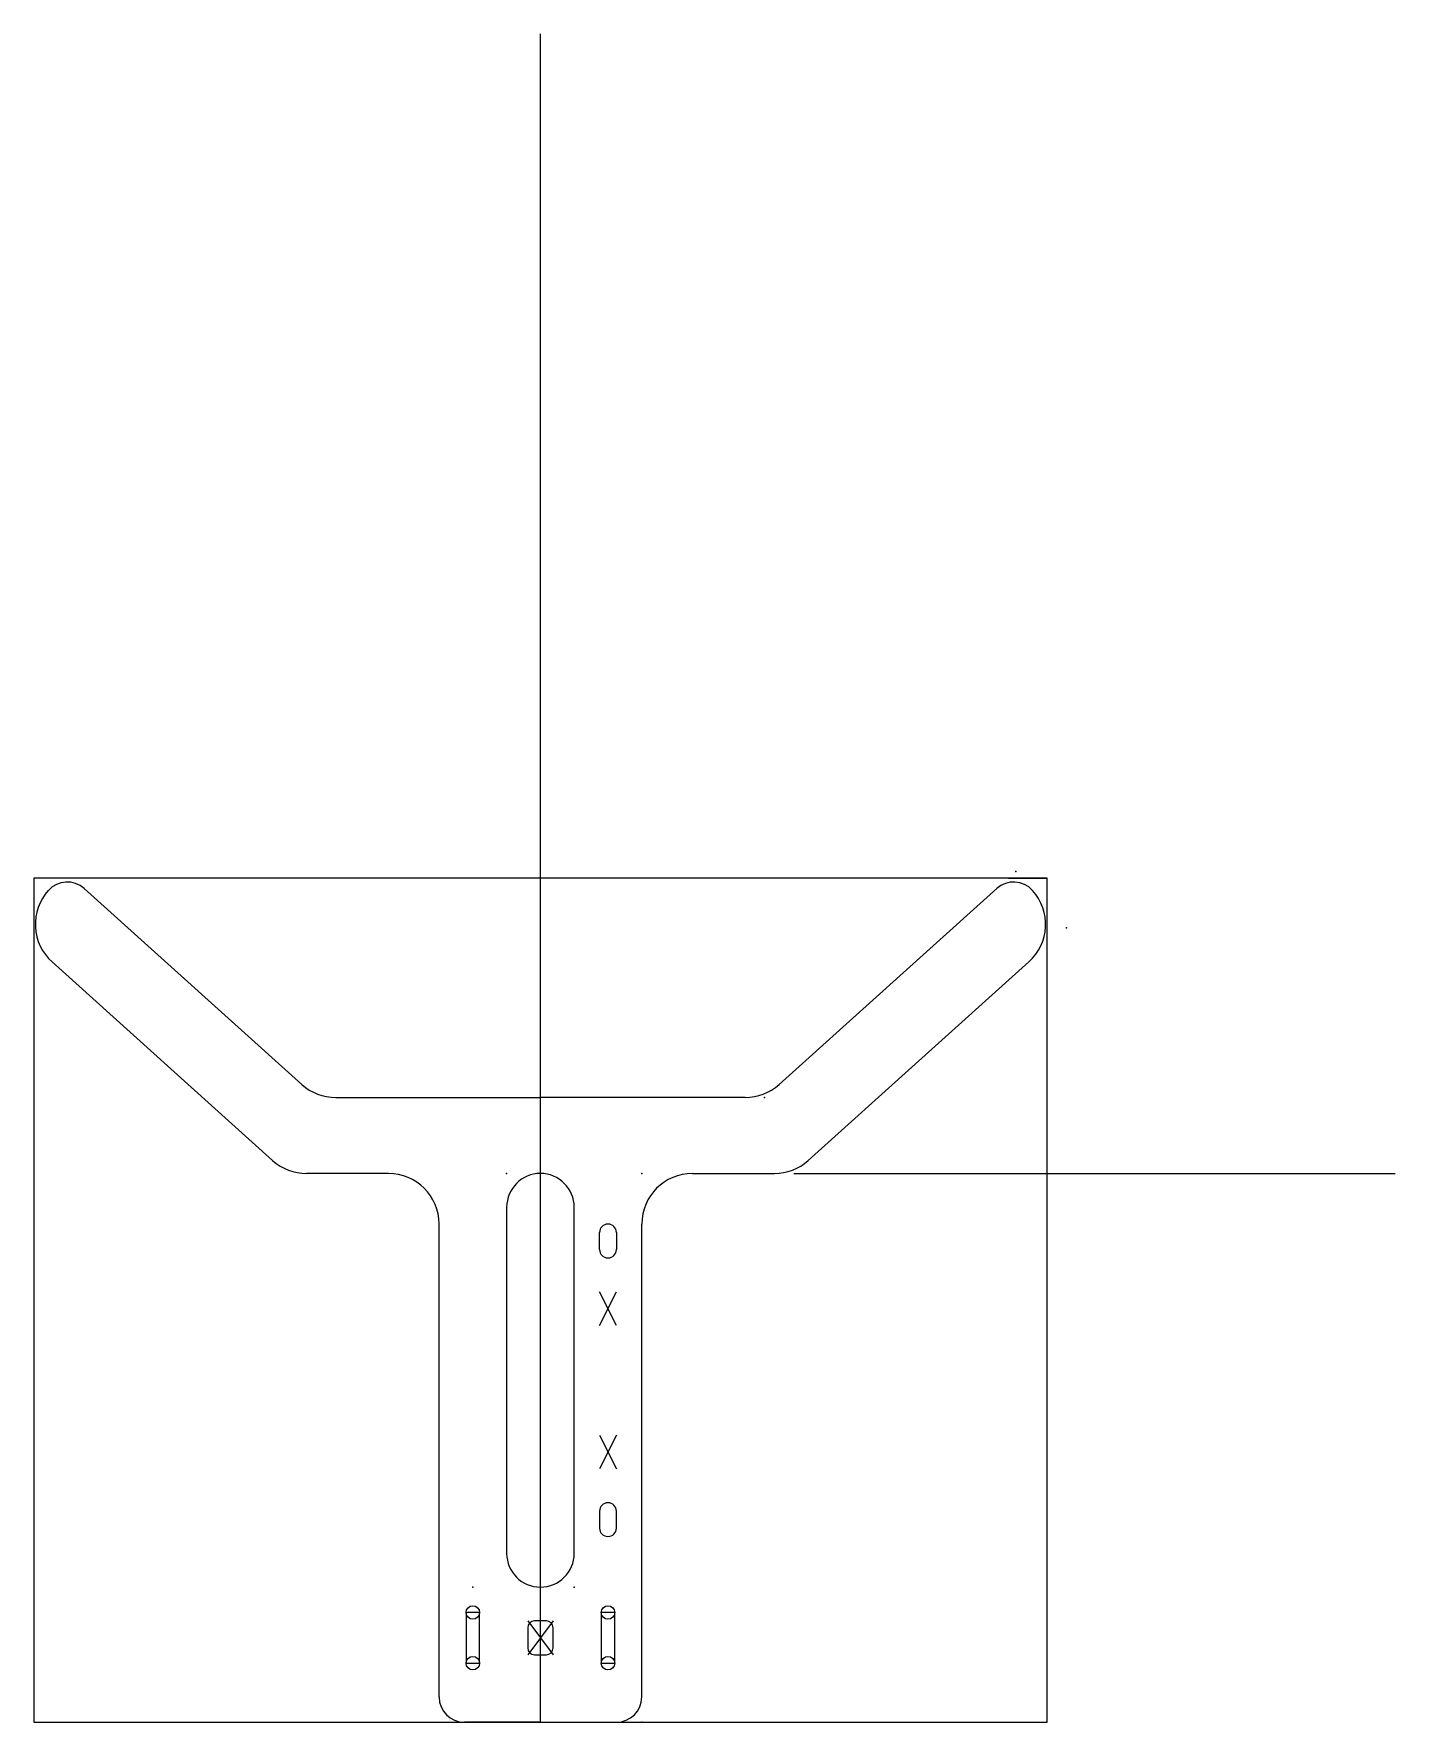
# Model space of a CAD drawing. Header units: centimetres. Extents: x -30 to 51, y 0 to 100.
import ezdxf

# ---------------------------------------------------------------- set-up
doc = ezdxf.new("R2010")
doc.units = ezdxf.units.CM
doc.header["$MEASUREMENT"] = 0
doc.layers.add('Aileron v1_Sketch1', color=7, linetype='Continuous')

msp = doc.modelspace()

# ---------------------------------------------------------------- linework, layer by layer
at = {"layer": 'Aileron v1_Sketch1'}
for p, q in [((0, 0), (0, 100)), ((30, 50), (-30, 50)), ((-30, 50), (-30, 0)), ((27.71, 50), (30, 50)), ((30, 0), (30, 50)), ((-29.14, 49.27), (-29.14, 49.27)), ((-27.02, 49.38), (-14.13, 37.77)), ((27.02, 49.38), (14.13, 37.77)), ((29.14, 49.27), (29.14, 49.27)), ((-15.86, 33.27), (-28.92, 45.03)), ((15.86, 33.27), (28.92, 45.03)), ((-12.12, 37), (0, 37)), ((12.12, 37), (0, 37)), ((-9, 32.5), (-13.85, 32.5)), ((0, 32.5), (0, 32.5)), ((0, 32.5), (0, 32.5)), ((9, 32.5), (13.85, 32.5)), ((15, 32.5), (50.61, 32.5)), ((-2, 30.5), (-2, 10)), ((2, 10), (2, 30.5)), ((-6, 1.5), (-6, 29.5)), ((3.5, 28), (3.5, 29)), ((4, 29.5), (4, 29.5)), ((4.5, 29), (4.5, 28)), ((6, 1.5), (6, 29.5)), ((4, 27.5), (4, 27.5)), ((4.5, 23.5), (3.5, 25.5)), ((3.5, 23.5), (4.5, 25.5)), ((3.5, 17), (4.5, 15)), ((4.5, 17), (3.5, 15)), ((4, 13), (4, 13)), ((3.5, 12.5), (3.5, 11.5)), ((4.5, 11.5), (4.5, 12.5)), ((4, 11), (4, 11)), ((0, 8), (0, 8)), ((0, 8), (0, 8)), ((-3.6, 6.5), (-4.4, 6.5)), ((-4.4, 6.5), (-4.4, 3.5)), ((-3.6, 3.5), (-3.6, 6.5)), ((0.75, 6), (-0.75, 4)), ((-0.75, 6), (0.75, 4)), ((0.35, 6), (-0.35, 6)), ((3.6, 6.5), (3.6, 3.5)), ((4.4, 6.5), (3.6, 6.5)), ((4.4, 3.5), (4.4, 6.5)), ((-0.75, 5.6), (-0.75, 4.4)), ((0.75, 4.4), (0.75, 5.6)), ((-0.35, 4), (0.35, 4)), ((-4.4, 3.5), (-3.6, 3.5)), ((3.6, 3.5), (4.4, 3.5)), ((-30, 0), (0, 0)), ((0, 0), (-4.5, 0)), ((0, 0), (4.5, 0)), ((0, 0), (30, 0))]:
    msp.add_line(p, q, dxfattribs=at)
for centre in [(-4, 6.5), (4, 6.5), (-4, 3.5), (4, 3.5)]:
    msp.add_circle(centre, 0.4, dxfattribs=at)
for centre, radius, start, end in [((-26.91, 47.26), 3, 138, 228), ((-28.02, 48.26), 1.5, 48, 138), ((28.02, 48.26), 1.5, 42, 132), ((26.91, 47.26), 3, 312, 42), ((-12.12, 40), 3, 228, 270), ((12.12, 40), 3, 270, 312), ((-13.85, 35.5), 3, 228, 270), ((13.85, 35.5), 3, 270, 312), ((-9, 29.5), 3, 0, 90), ((0, 30.5), 2, 90, 180), ((0, 30.5), 2, 0, 90), ((9, 29.5), 3, 90, 180), ((4, 29), 0.5, 90, 180), ((4, 29), 0.5, 0, 90), ((4, 28), 0.5, 180, 270), ((4, 28), 0.5, 270, 0), ((4, 12.5), 0.5, 90, 180), ((4, 12.5), 0.5, 0, 90), ((4, 11.5), 0.5, 180, 270), ((4, 11.5), 0.5, 270, 0), ((0, 10), 2, 180, 270), ((0, 10), 2, 270, 0), ((-0.35, 5.6), 0.4, 90, 180), ((0.35, 5.6), 0.4, 0, 90), ((-0.35, 4.4), 0.4, 180, 270), ((0.35, 4.4), 0.4, 270, 0), ((-4.5, 1.5), 1.5, 180, 270), ((4.5, 1.5), 1.5, 270, 0)]:
    msp.add_arc(centre, radius, start, end, dxfattribs=at)
for p in [(28.14, 50.38), (31.15, 47.04), (13.27, 37), (-2, 32.5), (6, 32.5), (4, 24.5), (4, 16), (-4, 8), (2, 8), (0, 5), (0, 0), (6, 0)]:
    msp.add_point(p, dxfattribs=at)

doc.saveas('drawing.dxf')
